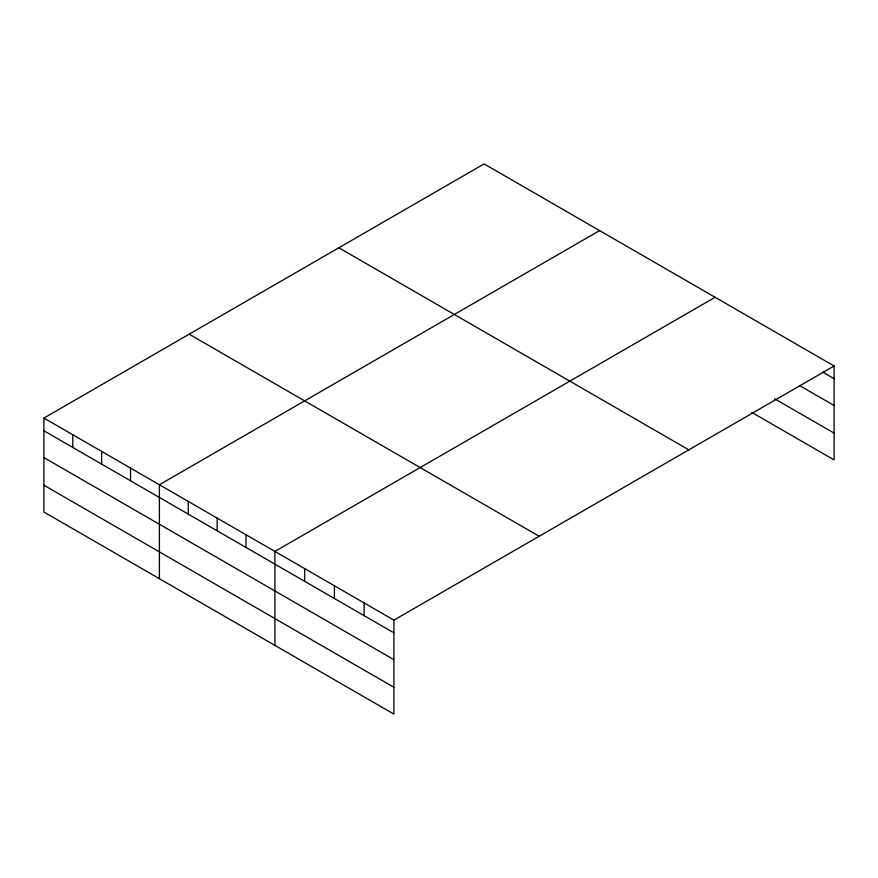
<?xml version="1.0" encoding="UTF-8"?>
<svg xmlns="http://www.w3.org/2000/svg" width="878" height="878" viewBox="0 0 878 878"><rect width="100%" height="100%" fill="white"/><g stroke="black" fill="none" stroke-linecap="round" stroke-linejoin="round"><path stroke-width="1.32" d="M43.9 418.071L393.893 620.131L393.893 714.088L43.9 512.017L43.9 418.071L484.107 163.912L834.1 365.983L834.1 459.929L751.722 412.364M599.608 230.596L159.401 484.755L159.401 578.701M715.109 297.28L274.891 551.428L274.891 645.385M393.893 620.131L834.1 365.983M822.653 372.074L834.1 378.681M799.77 385.683L834.1 405.493M774.605 398.766L834.1 433.117M338.842 247.783L688.835 449.854M189.165 334.2L539.158 536.26M43.9 430.78L393.893 632.84M43.9 457.581L393.893 659.652M43.9 485.205L393.893 687.276M364.14 602.956L364.14 615.665M334.386 585.78L334.386 598.489M304.644 568.604L304.644 581.313M246.016 534.757L246.016 547.466M217.14 518.097L217.14 530.795M188.265 501.426L188.265 514.124M130.526 468.084L130.526 480.782M101.65 451.413L101.65 464.111M72.775 434.742L72.775 447.451"/></g></svg>
